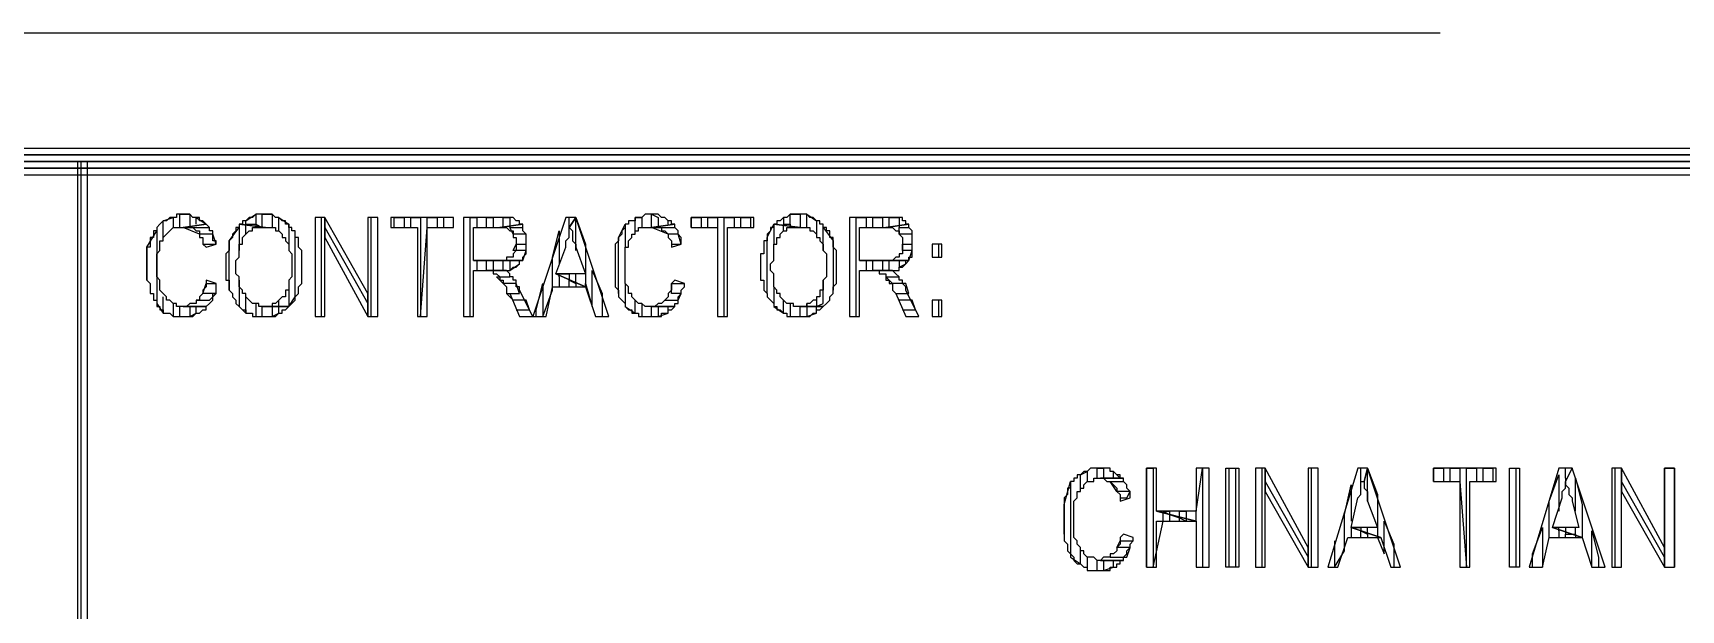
# Model space of a CAD drawing. Extents: x 0 to 594, y 0 to 420.
# Drawn here: x 492.55 to 542.5, y 51.4 to 68.9 of the extents above; entities that cross this region are included whole.
import ezdxf

# ---------------------------------------------------------------- set-up
doc = ezdxf.new("R2010")
doc.units = 0

msp = doc.modelspace()

# ---------------------------------------------------------------- linework, layer by layer
at = {"layer": 'GT_1', "flags": 128}
for points in [[(477.8, 68.9), (535.2, 68.9)], [(584, 64.6), (584, 65.4), (404, 65.4), (404, 64.6), (584, 64.6)], [(404, 65.4), (404, 64.6), (584, 64.6), (584, 65.4), (404, 65.4)], [(584, 65.2), (404, 65.2), (404, 65), (584, 65), (584, 64.8), (404, 64.8)], [(404, 64.8), (584, 64.8), (584, 65), (404, 65), (404, 65.2), (584, 65.2)], [(404, 65), (584, 65)], [(494.2, 65), (493.9, 65), (493.9, 45.6), (494.2, 45.6), (494.2, 65)], [(494, 65), (494, 45.6)], [(514, 65), (584, 65)], [(497.1, 63.4), (497.1, 63.4), (497.1, 63.4), (497, 63.4), (496.9, 63.4), (496.9, 63.3), (496.8, 63.3), (496.7, 63.3), (496.7, 63.3), (496.6, 63.2), (496.5, 63.2), (496.5, 63.2), (496.4, 63.1), (496.4, 63.1), (496.3, 63), (496.3, 62.9), (496.2, 62.9), (496.2, 62.8), (496.2, 62.7), (496.1, 62.7), (496.1, 62.6), (496.1, 62.5), (496.1, 62.4), (496, 62.4), (496, 62.3), (496, 62.2), (496, 62.1), (496, 62), (496, 61.9), (496, 61.9), (496, 61.8), (496, 61.7), (496, 61.6), (496, 61.5), (496, 61.4), (496, 61.4), (496.1, 61.3), (496.1, 61.2), (496.1, 61.1), (496.1, 61.1), (496.1, 61), (496.2, 61), (496.2, 60.9), (496.2, 60.8), (496.3, 60.8), (496.3, 60.7), (496.3, 60.6), (496.4, 60.6), (496.4, 60.5), (496.5, 60.5), (496.5, 60.4), (496.6, 60.4), (496.7, 60.4), (496.7, 60.4), (496.8, 60.3), (496.8, 60.3), (496.9, 60.3), (497, 60.3), (497, 60.3), (497.1, 60.3), (497.2, 60.3), (497.2, 60.3), (497.3, 60.3), (497.4, 60.3), (497.4, 60.3), (497.5, 60.4), (497.5, 60.4), (497.6, 60.4), (497.7, 60.5), (497.7, 60.5), (497.8, 60.5), (497.8, 60.6), (497.1, 60.6), (497.1, 60.6), (497, 60.6), (496.9, 60.6), (496.9, 60.7), (496.8, 60.7), (496.8, 60.7), (496.7, 60.8), (496.6, 60.8), (496.6, 60.8), (496.6, 60.9), (496.5, 61), (496.5, 61), (496.4, 61.1), (496.4, 61.2), (496.4, 61.2), (496.4, 61.3), (496.4, 61.3), (496.4, 61.4), (496.3, 61.5), (496.3, 61.6), (496.3, 61.7), (496.3, 61.8), (496.3, 61.9), (496.3, 61.9), (496.3, 62), (496.3, 62.1), (496.3, 62.2), (496.4, 62.3), (496.4, 62.4), (496.4, 62.4), (496.4, 62.5), (496.4, 62.6), (496.5, 62.6), (496.5, 62.7), (496.6, 62.8), (496.6, 62.8), (496.7, 62.9), (496.7, 62.9), (496.7, 62.9), (496.8, 63), (496.9, 63), (496.9, 63), (497, 63), (497.1, 63), (497.1, 63), (497.8, 63.1), (497.8, 63.1), (497.7, 63.2), (497.7, 63.2), (497.6, 63.2), (497.6, 63.3), (497.5, 63.3), (497.5, 63.3), (497.4, 63.3), (497.3, 63.4), (497.3, 63.4), (497.2, 63.4), (497.1, 63.4)], [(496.5, 62.7), (496.5, 63.2), (496.8, 63.3), (496.8, 63)], [(497, 63), (497, 63.4), (497.3, 63.4), (497.3, 63)], [(497.8, 63.1), (497.1, 63), (497.2, 63), (497.2, 63), (497.3, 63), (497.4, 63), (497.4, 63), (497.5, 62.9), (497.5, 62.9), (497.6, 62.9), (497.6, 62.8), (497.6, 62.7), (497.7, 62.7), (497.7, 62.6), (497.7, 62.5), (497.8, 62.4), (498.1, 62.5), (498.1, 62.6), (498, 62.6), (498, 62.7), (498, 62.8), (498, 62.9), (497.9, 62.9), (497.9, 63), (497.8, 63.1)], [(497.7, 62.5), (498.1, 62.5), (498, 62.8), (497.6, 62.8), (497.1, 63), (497.9, 63)], [(497.5, 63.1), (497.5, 63.3), (497.8, 63.1), (497.8, 63.1)], [(498.8, 63.1), (498.8, 63), (498.7, 63), (498.7, 62.9), (498.7, 62.9), (498.6, 62.8), (498.6, 62.8), (498.6, 62.7), (498.5, 62.6), (498.5, 62.6), (498.5, 62.5), (498.5, 62.4), (498.5, 62.3), (498.4, 62.2), (498.4, 62.2), (498.4, 62.1), (498.4, 62), (498.4, 61.9), (498.4, 61.8), (498.4, 61.8), (498.4, 61.7), (498.4, 61.6), (498.4, 61.5), (498.4, 61.4), (498.5, 61.4), (498.5, 61.3), (498.5, 61.2), (498.5, 61.1), (498.6, 61), (498.6, 61), (498.6, 60.9), (498.7, 60.8), (498.7, 60.8), (498.7, 60.7), (498.8, 60.6), (498.8, 60.6), (498.9, 60.5), (499, 60.5), (499, 60.5), (499, 60.4), (499.1, 60.4), (499.2, 60.4), (499.2, 60.3), (499.3, 60.3), (499.4, 60.3), (499.4, 60.3), (499.5, 60.3), (499.6, 60.3), (499.6, 60.3), (499.7, 60.3), (499.8, 60.3), (499.8, 60.3), (499.9, 60.3), (500, 60.4), (500, 60.4), (500.1, 60.4), (500.1, 60.5), (500.2, 60.5), (500.2, 60.5), (500.3, 60.6), (500.3, 60.6), (499.6, 60.6), (499.5, 60.6), (499.4, 60.6), (499.4, 60.7), (499.3, 60.7), (499.2, 60.7), (499.2, 60.7), (499.1, 60.8), (499.1, 60.8), (499, 60.9), (499, 60.9), (499, 61), (498.9, 61), (498.9, 61.1), (498.9, 61.1), (498.8, 61.2), (498.8, 61.3), (498.8, 61.4), (498.8, 61.4), (498.8, 61.5), (498.7, 61.6), (498.7, 61.7), (498.7, 61.8), (498.7, 61.9), (498.7, 62), (498.8, 62.1), (498.8, 62.2), (498.8, 62.2), (498.8, 62.3), (498.8, 62.4), (498.8, 62.5), (498.9, 62.5), (498.9, 62.6), (498.9, 62.7), (498.9, 62.7), (499, 62.8), (499, 62.8), (499.1, 62.9), (499.1, 62.9), (499.2, 62.9), (499.2, 63), (499.3, 63), (499.4, 63), (499.4, 63), (499.5, 63), (499.6, 63), (498.8, 63.1)], [(498.5, 61.1), (498.5, 62.6), (498.8, 63), (498.8, 62.3)], [(499.6, 63.4), (499.5, 63.4), (499.4, 63.4), (499.3, 63.4), (499.3, 63.4), (499.2, 63.3), (499.2, 63.3), (499.1, 63.3), (499, 63.2), (499, 63.2), (498.9, 63.2), (498.9, 63.1), (498.8, 63.1), (499.6, 63), (499.6, 63), (499.7, 63), (499.8, 63), (499.8, 63), (499.9, 63), (499.9, 62.9), (500, 62.9), (500, 62.9), (500.1, 62.8), (500.1, 62.7), (500.2, 62.7), (500.2, 62.6), (500.3, 62.5), (500.3, 62.5), (500.3, 62.4), (500.3, 62.3), (500.3, 62.3), (500.4, 62.2), (500.4, 62.1), (500.4, 62), (500.4, 61.9), (500.4, 61.8), (500.4, 61.8), (500.4, 61.7), (500.4, 61.6), (500.4, 61.5), (500.3, 61.4), (500.3, 61.3), (500.3, 61.3), (500.3, 61.2), (500.3, 61.1), (500.2, 61.1), (500.2, 61), (500.2, 60.9), (500.1, 60.9), (500.1, 60.9), (500, 60.8), (500, 60.8), (499.9, 60.7), (499.9, 60.7), (499.8, 60.7), (499.8, 60.6), (499.7, 60.6), (499.6, 60.6), (499.6, 60.6), (500.3, 60.6), (500.4, 60.7), (500.4, 60.7), (500.5, 60.8), (500.5, 60.9), (500.5, 60.9), (500.6, 61), (500.6, 61), (500.6, 61.1), (500.6, 61.2), (500.6, 61.2), (500.7, 61.3), (500.7, 61.4), (500.7, 61.5), (500.7, 61.6), (500.7, 61.7), (500.7, 61.7), (500.7, 61.8), (500.7, 61.9), (500.7, 62), (500.7, 62.1), (500.7, 62.2), (500.7, 62.3), (500.7, 62.3), (500.6, 62.4), (500.6, 62.5), (500.6, 62.6), (500.6, 62.6), (500.6, 62.7), (500.5, 62.7), (500.5, 62.8), (500.5, 62.9), (500.4, 62.9), (500.4, 63), (500.3, 63), (500.3, 63.1), (500.2, 63.1), (500.2, 63.2), (500.1, 63.2), (500.1, 63.2), (500, 63.3), (500, 63.3), (499.9, 63.3), (499.8, 63.4), (499.8, 63.4), (499.7, 63.4), (499.6, 63.4), (499.6, 63.4)], [(499, 63.1), (499, 63.2), (499.3, 63.4), (499.3, 63.1), (499.5, 63), (499.5, 63.4), (499.8, 63.4), (499.8, 63)], [(499, 62.8), (499, 63.1), (499.3, 63.1), (499.3, 63)], [(500, 62.9), (500, 63.3), (500.3, 63.1), (500.3, 62.5)], [(501.4, 63.3), (501.1, 63.3), (501.1, 60.3), (501.4, 60.3), (501.4, 62.7), (501.4, 63.3)], [(501.3, 60.3), (501.3, 63.3)], [(501.4, 63.3), (501.4, 62.7), (502.7, 60.3), (502.7, 61), (501.4, 63.3)], [(501.4, 63), (502.7, 60.7)], [(503, 63.3), (502.7, 63.3), (502.7, 61), (502.7, 60.3), (503, 60.3), (503, 63.3)], [(502.8, 60.3), (502.8, 63.3)], [(505.3, 63.3), (503.4, 63.3), (503.4, 63), (504.2, 63), (504.2, 60.3), (504.5, 60.3), (504.5, 63), (505.3, 63), (505.3, 63.3)], [(503.5, 63), (503.5, 63.3), (503.8, 63.3), (503.8, 63), (504, 63), (504, 63.3), (504.3, 63.3), (504.3, 60.3), (504.5, 63), (504.5, 63.3), (504.8, 63.3), (504.8, 63), (505, 63), (505, 63.3)], [(506.7, 63.3), (505.6, 63.3), (505.6, 60.3), (505.9, 60.3), (505.9, 61.7), (506.3, 61.7), (506.8, 61.7), (506.9, 61.7), (507, 61.7), (507, 61.7), (507.1, 61.8), (507.2, 61.8), (507.2, 61.8), (507.3, 61.9), (507.3, 61.9), (507.3, 62), (507.4, 62), (505.9, 62), (505.9, 63), (506.7, 63), (507.4, 63.1), (507.3, 63.1), (507.3, 63.2), (507.2, 63.2), (507.1, 63.3), (507.1, 63.3), (507, 63.3), (507, 63.3), (506.9, 63.3), (506.8, 63.3), (506.7, 63.3), (506.7, 63.3)], [(505.8, 60.3), (505.8, 63.3), (506, 63.3), (506, 63)], [(507.4, 63.1), (506.7, 63), (506.7, 63), (506.8, 63), (506.8, 63), (506.9, 63), (507, 62.9), (507, 62.9), (507.1, 62.9), (507.1, 62.8), (507.1, 62.7), (507.2, 62.7), (507.2, 62.6), (507.2, 62.5), (507.2, 62.5), (507.2, 62.4), (507.2, 62.3), (507.1, 62.2), (507.1, 62.2), (507.1, 62.1), (507, 62.1), (506.9, 62.1), (506.9, 62), (506.8, 62), (506.7, 62), (506.7, 62), (506.6, 62), (505.9, 62), (507.4, 62), (507.4, 62.1), (507.4, 62.1), (507.5, 62.2), (507.5, 62.3), (507.5, 62.3), (507.5, 62.4), (507.5, 62.5), (507.5, 62.6), (507.5, 62.7), (507.5, 62.7), (507.5, 62.8), (507.4, 62.9), (507.4, 63), (507.4, 63), (507.4, 63.1)], [(506.3, 63), (506.3, 63.3), (506.5, 63.3), (506.5, 63)], [(506.8, 63), (506.8, 63.3), (507, 63.3), (507, 63)], [(506.9, 62), (507.4, 62), (507.5, 62.3), (507.1, 62.3), (507.2, 62.5), (507.5, 62.5), (507.5, 62.8), (507.1, 62.8), (507, 63), (507.4, 63)], [(507.3, 63.1), (507.3, 63.2)], [(509, 63.3), (508.7, 63.3), (507.7, 60.3), (508.1, 60.3), (508.3, 61.2), (509.3, 61.2), (508.4, 61.6), (508.7, 62.4), (508.7, 62.5), (508.7, 62.5), (508.7, 62.6), (508.8, 62.7), (508.8, 62.8), (508.8, 62.9), (508.8, 62.9), (508.8, 63), (509, 63.3)], [(509, 63.3), (508.8, 63), (508.8, 63), (508.9, 62.9), (508.9, 62.8), (508.9, 62.7), (508.9, 62.7), (508.9, 62.6), (509, 62.5), (509, 62.4), (509.3, 61.6), (508.4, 61.6), (509.3, 61.2), (509.6, 60.3), (510, 60.3), (509, 63.3)], [(508.8, 62.8), (508.8, 63.3)], [(509, 62.3), (509, 63.3), (509.3, 62.5), (509.3, 61.3), (509.5, 60.6), (509.5, 61.7), (509.8, 61), (509.8, 60.3)], [(511.3, 63.4), (511.2, 63.4), (511.1, 63.4), (511.1, 63.4), (511, 63.3), (510.9, 63.3), (510.9, 63.3), (510.8, 63.3), (510.8, 63.2), (510.7, 63.2), (510.6, 63.2), (510.6, 63.1), (510.5, 63.1), (510.5, 63), (510.4, 62.9), (510.4, 62.9), (510.4, 62.8), (510.3, 62.7), (510.3, 62.7), (510.3, 62.6), (510.2, 62.5), (510.2, 62.4), (510.2, 62.4), (510.2, 62.3), (510.2, 62.2), (510.2, 62.1), (510.2, 62), (510.2, 61.9), (510.2, 61.9), (510.2, 61.8), (510.2, 61.7), (510.2, 61.6), (510.2, 61.5), (510.2, 61.4), (510.2, 61.4), (510.2, 61.3), (510.2, 61.2), (510.3, 61.1), (510.3, 61.1), (510.3, 61), (510.3, 61), (510.3, 60.9), (510.4, 60.8), (510.4, 60.8), (510.5, 60.7), (510.5, 60.6), (510.5, 60.6), (510.6, 60.5), (510.7, 60.5), (510.7, 60.4), (510.8, 60.4), (510.8, 60.4), (510.9, 60.4), (510.9, 60.3), (511, 60.3), (511.1, 60.3), (511.1, 60.3), (511.2, 60.3), (511.3, 60.3), (511.3, 60.3), (511.4, 60.3), (511.4, 60.3), (511.5, 60.3), (511.6, 60.3), (511.6, 60.4), (511.7, 60.4), (511.8, 60.4), (511.8, 60.5), (511.9, 60.5), (511.9, 60.5), (512, 60.6), (511.3, 60.6), (511.2, 60.6), (511.2, 60.6), (511.1, 60.6), (511, 60.7), (511, 60.7), (510.9, 60.7), (510.8, 60.8), (510.8, 60.8), (510.8, 60.8), (510.7, 60.9), (510.7, 61), (510.6, 61), (510.6, 61.1), (510.6, 61.2), (510.6, 61.2), (510.5, 61.3), (510.5, 61.3), (510.5, 61.4), (510.5, 61.5), (510.5, 61.6), (510.5, 61.7), (510.5, 61.8), (510.5, 61.9), (510.5, 61.9), (510.5, 62), (510.5, 62.1), (510.5, 62.2), (510.5, 62.3), (510.5, 62.4), (510.6, 62.4), (510.6, 62.5), (510.6, 62.6), (510.6, 62.6), (510.7, 62.7), (510.7, 62.8), (510.8, 62.8), (510.8, 62.9), (510.8, 62.9), (510.9, 62.9), (510.9, 63), (511, 63), (511.1, 63), (511.1, 63), (511.2, 63), (511.3, 63), (512, 63.1), (511.9, 63.1), (511.9, 63.2), (511.9, 63.2), (511.8, 63.2), (511.7, 63.3), (511.7, 63.3), (511.6, 63.3), (511.6, 63.3), (511.5, 63.4), (511.4, 63.4), (511.4, 63.4), (511.3, 63.4)], [(510.3, 61), (510.3, 62.7), (510.5, 63.1), (510.5, 62.4)], [(510.8, 62.9), (510.8, 63.3), (511, 63.3), (511, 63)], [(511.3, 63), (511.3, 63.4), (511.5, 63.3), (511.5, 63)], [(512, 63.1), (511.3, 63), (511.3, 63), (511.4, 63), (511.5, 63), (511.5, 63), (511.6, 63), (511.6, 62.9), (511.7, 62.9), (511.7, 62.9), (511.8, 62.8), (511.8, 62.7), (511.8, 62.7), (511.9, 62.6), (511.9, 62.5), (511.9, 62.4), (512.2, 62.5), (512.2, 62.6), (512.2, 62.6), (512.2, 62.7), (512.1, 62.8), (512.1, 62.9), (512.1, 62.9), (512, 63), (512, 63.1)], [(511.9, 62.5), (512.2, 62.5), (512.1, 62.8), (511.8, 62.8), (511.3, 63), (512, 63)], [(511.8, 63.1), (511.8, 63.2)], [(512.5, 63), (512.5, 63.3), (512.8, 63.3), (512.8, 63), (513, 63), (513, 63.3), (513.3, 63.3), (513.3, 60.3), (513.5, 60.3), (513.5, 63.3), (513.8, 63.3), (513.8, 63), (514, 63), (514, 63.3), (514.3, 63.3), (514.3, 63)], [(514.4, 63.3), (512.5, 63.3), (512.5, 63), (513.3, 63), (513.3, 60.3), (513.6, 60.3), (513.6, 63), (514.4, 63), (514.4, 63.3)], [(515, 63.1), (515, 63), (514.9, 63), (514.9, 62.9), (514.9, 62.9), (514.8, 62.8), (514.8, 62.8), (514.8, 62.7), (514.8, 62.6), (514.7, 62.6), (514.7, 62.5), (514.7, 62.4), (514.7, 62.3), (514.7, 62.2), (514.6, 62.2), (514.6, 62.1), (514.6, 62), (514.6, 61.9), (514.6, 61.8), (514.6, 61.8), (514.6, 61.7), (514.6, 61.6), (514.6, 61.5), (514.6, 61.4), (514.7, 61.4), (514.7, 61.3), (514.7, 61.2), (514.7, 61.1), (514.8, 61), (514.8, 61), (514.8, 60.9), (514.9, 60.8), (514.9, 60.8), (515, 60.7), (515, 60.6), (515.1, 60.6), (515.1, 60.5), (515.2, 60.5), (515.2, 60.5), (515.3, 60.4), (515.3, 60.4), (515.4, 60.4), (515.4, 60.3), (515.5, 60.3), (515.6, 60.3), (515.6, 60.3), (515.7, 60.3), (515.8, 60.3), (515.8, 60.3), (515.8, 60.3), (515.9, 60.3), (516, 60.3), (516, 60.3), (516.1, 60.3), (516.2, 60.4), (516.2, 60.4), (516.3, 60.4), (516.3, 60.5), (516.4, 60.5), (516.4, 60.5), (516.5, 60.6), (516.5, 60.6), (515.8, 60.6), (515.7, 60.6), (515.6, 60.6), (515.6, 60.7), (515.5, 60.7), (515.4, 60.7), (515.4, 60.7), (515.3, 60.8), (515.3, 60.8), (515.2, 60.9), (515.2, 60.9), (515.2, 61), (515.1, 61), (515.1, 61.1), (515.1, 61.1), (515, 61.2), (515, 61.3), (515, 61.4), (515, 61.4), (515, 61.5), (515, 61.6), (514.9, 61.7), (514.9, 61.8), (514.9, 61.9), (515, 62), (515, 62.1), (515, 62.2), (515, 62.2), (515, 62.3), (515, 62.4), (515, 62.5), (515.1, 62.5), (515.1, 62.6), (515.1, 62.7), (515.2, 62.7), (515.2, 62.8), (515.2, 62.8), (515.3, 62.9), (515.3, 62.9), (515.4, 62.9), (515.4, 63), (515.5, 63), (515.6, 63), (515.6, 63), (515.7, 63), (515.8, 63), (515, 63.1)], [(514.8, 61), (514.8, 62.7), (515, 63.1), (515, 62.5)], [(515.8, 63.4), (515.7, 63.4), (515.6, 63.4), (515.6, 63.4), (515.5, 63.4), (515.4, 63.3), (515.4, 63.3), (515.3, 63.3), (515.2, 63.2), (515.2, 63.2), (515.1, 63.2), (515.1, 63.1), (515, 63.1), (515.8, 63), (515.8, 63), (515.9, 63), (516, 63), (516, 63), (516.1, 63), (516.1, 62.9), (516.2, 62.9), (516.2, 62.9), (516.3, 62.8), (516.3, 62.7), (516.4, 62.7), (516.4, 62.6), (516.5, 62.5), (516.5, 62.5), (516.5, 62.4), (516.5, 62.3), (516.5, 62.3), (516.6, 62.2), (516.6, 62.1), (516.6, 62), (516.6, 61.9), (516.6, 61.8), (516.6, 61.8), (516.6, 61.7), (516.6, 61.6), (516.6, 61.5), (516.5, 61.4), (516.5, 61.3), (516.5, 61.3), (516.5, 61.2), (516.5, 61.1), (516.4, 61.1), (516.4, 61), (516.4, 60.9), (516.3, 60.9), (516.3, 60.9), (516.3, 60.8), (516.2, 60.8), (516.1, 60.7), (516.1, 60.7), (516, 60.7), (516, 60.6), (515.9, 60.6), (515.8, 60.6), (515.8, 60.6), (516.5, 60.6), (516.6, 60.7), (516.6, 60.7), (516.7, 60.8), (516.7, 60.9), (516.7, 60.9), (516.8, 61), (516.8, 61), (516.8, 61.1), (516.8, 61.2), (516.8, 61.2), (516.9, 61.3), (516.9, 61.4), (516.9, 61.5), (516.9, 61.6), (516.9, 61.7), (516.9, 61.7), (516.9, 61.8), (516.9, 61.9), (516.9, 62), (516.9, 62.1), (516.9, 62.2), (516.9, 62.3), (516.9, 62.3), (516.8, 62.4), (516.8, 62.5), (516.8, 62.6), (516.8, 62.6), (516.8, 62.7), (516.7, 62.7), (516.7, 62.8), (516.7, 62.9), (516.6, 62.9), (516.6, 63), (516.5, 63), (516.5, 63.1), (516.4, 63.1), (516.4, 63.2), (516.3, 63.2), (516.3, 63.2), (516.2, 63.3), (516.2, 63.3), (516.1, 63.3), (516, 63.4), (516, 63.4), (515.9, 63.4), (515.8, 63.4), (515.8, 63.4)], [(515.3, 63.3), (515.3, 63.1), (515.5, 63.1), (515.5, 63.4), (515.8, 63.4), (515.8, 63)], [(515.3, 62.9), (515.3, 63.1), (515.5, 63.1), (515.5, 63)], [(516, 63), (516, 63.4), (516.3, 63.2), (516.3, 62.8)], [(516.5, 62.3), (516.5, 63), (516.8, 62.6), (516.8, 61.1)], [(518.4, 63.3), (517.3, 63.3), (517.3, 60.3), (517.6, 60.3), (517.6, 61.7), (518, 61.7), (518.6, 61.7), (518.6, 61.7), (518.7, 61.7), (518.8, 61.7), (518.8, 61.8), (518.9, 61.8), (518.9, 61.8), (519, 61.9), (519, 61.9), (519.1, 62), (517.6, 62), (517.6, 63), (518.4, 63), (519.1, 63.1), (519, 63.1), (519, 63.2), (518.9, 63.2), (518.9, 63.3), (518.9, 63.3), (518.8, 63.3), (518.8, 63.3), (518.7, 63.3), (518.6, 63.3), (518.6, 63.3), (518.5, 63.3), (518.4, 63.3)], [(517.5, 60.3), (517.5, 63.3), (517.8, 63.3), (517.8, 63)], [(519.1, 63.1), (518.4, 63), (518.4, 63), (518.5, 63), (518.6, 63), (518.6, 63), (518.7, 62.9), (518.8, 62.9), (518.8, 62.9), (518.8, 62.8), (518.9, 62.7), (518.9, 62.7), (518.9, 62.6), (518.9, 62.5), (518.9, 62.5), (518.9, 62.4), (518.9, 62.3), (518.9, 62.2), (518.8, 62.2), (518.8, 62.1), (518.7, 62.1), (518.7, 62.1), (518.6, 62), (518.5, 62), (518.5, 62), (518.4, 62), (518.3, 62), (517.6, 62), (519.1, 62), (519.1, 62.1), (519.2, 62.1), (519.2, 62.2), (519.2, 62.3), (519.2, 62.3), (519.2, 62.4), (519.2, 62.5), (519.2, 62.6), (519.2, 62.7), (519.2, 62.7), (519.2, 62.8), (519.2, 62.9), (519.1, 63), (519.1, 63), (519.1, 63.1)], [(518, 63), (518, 63.3), (518.3, 63.3), (518.3, 63)], [(518.5, 63), (518.5, 63.3), (518.8, 63.3), (518.8, 63)], [(518.6, 62), (519.1, 62), (519.2, 62.3), (518.9, 62.3), (518.9, 62.5), (519.2, 62.5), (519.2, 62.8), (518.8, 62.8), (518.8, 63), (519.1, 63)], [(519, 63.1), (519, 63.1)], [(496, 61.4), (496, 62.4), (496.3, 62.9), (496.3, 60.7), (496.5, 60.4), (496.5, 60.9)], [(500.3, 61.2), (500.3, 60.6), (500.5, 60.9), (500.5, 62.7)], [(507.8, 60.3), (507.8, 60.5), (508, 61.3), (508, 60.3), (508.3, 61.1), (508.3, 62.1), (508.5, 62.9), (508.5, 61.9)], [(520.1, 62.5), (519.8, 62.5), (519.8, 62.1), (520.1, 62.1), (520.1, 62.5)], [(520, 62.5), (520, 62.1)], [(506, 62), (506, 61.7), (506.3, 61.7), (506.3, 62)], [(506.5, 62), (506.5, 61.7), (506.8, 61.7), (506.8, 62)], [(507, 62), (507, 61.7), (507.3, 61.9), (507.3, 62)], [(517.8, 62), (517.8, 61.7), (518, 61.7), (518, 62)], [(518.3, 62), (518.3, 61.7), (518.5, 61.7), (518.5, 62)], [(518.8, 62), (518.8, 61.8), (519, 61.9), (519, 62)], [(506.8, 61.7), (506.3, 61.7), (506.3, 61.7), (506.4, 61.7), (506.5, 61.7), (506.5, 61.6), (506.5, 61.6), (506.6, 61.6), (506.7, 61.5), (506.7, 61.4), (506.8, 61.4), (506.8, 61.3), (506.8, 61.3), (506.9, 61.2), (506.9, 61.1), (506.9, 61), (507, 61), (507.3, 60.3), (507.7, 60.3), (507.3, 61.1), (507.3, 61.2), (507.2, 61.2), (507.2, 61.3), (507.2, 61.4), (507.1, 61.4), (507.1, 61.5), (507, 61.5), (507, 61.6), (507, 61.6), (506.9, 61.7), (506.8, 61.7)], [(507.2, 60.5), (507.6, 60.5), (507.5, 60.8), (507.1, 60.8), (506.9, 61), (507.3, 61), (507.2, 61.3), (506.8, 61.3), (506.6, 61.5), (507, 61.5)], [(508.5, 61.5), (508.5, 61.6), (508.8, 61.6), (508.8, 61.4), (509, 61.3), (509, 61.6)], [(508.5, 61.5), (508.5, 61.2), (508.8, 61.2), (508.8, 61.4)], [(518.6, 61.7), (518, 61.7), (518.1, 61.7), (518.1, 61.7), (518.2, 61.7), (518.2, 61.6), (518.3, 61.6), (518.3, 61.6), (518.4, 61.6), (518.4, 61.5), (518.4, 61.4), (518.5, 61.4), (518.5, 61.3), (518.6, 61.3), (518.6, 61.2), (518.6, 61.1), (518.7, 61), (518.7, 61), (519, 60.3), (519.4, 60.3), (519, 61.1), (519, 61.2), (519, 61.2), (518.9, 61.3), (518.9, 61.4), (518.8, 61.4), (518.8, 61.5), (518.8, 61.5), (518.7, 61.6), (518.7, 61.6), (518.6, 61.7), (518.6, 61.7)], [(518.9, 60.5), (519.3, 60.5), (519.2, 60.8), (518.8, 60.8), (518.7, 61), (519.1, 61), (519, 61.3), (518.6, 61.3), (518.4, 61.5), (518.8, 61.5)], [(497.8, 61.4), (497.8, 61.3), (497.8, 61.2), (497.7, 61.1), (497.7, 61.1), (497.7, 61), (497.6, 60.9), (497.6, 60.9), (497.6, 60.8), (497.5, 60.8), (497.5, 60.7), (497.4, 60.7), (497.4, 60.7), (497.3, 60.7), (497.2, 60.6), (497.2, 60.6), (497.1, 60.6), (497.8, 60.6), (497.8, 60.6), (497.9, 60.7), (497.9, 60.7), (498, 60.8), (498, 60.9), (498, 61), (498.1, 61), (498.1, 61.1), (498.1, 61.2), (498.1, 61.3), (497.8, 61.4)], [(497.5, 60.8), (497.9, 60.8), (498.1, 61), (497.7, 61), (497.8, 61.3), (498.1, 61.3)], [(498.8, 61.4), (498.8, 60.6), (499, 60.4), (499, 60.9)], [(509, 61.3), (509, 61.2), (509.3, 61.2), (509.3, 61.3)], [(510.5, 61.3), (510.5, 60.6), (510.8, 60.4), (510.8, 60.8)], [(512, 61.4), (511.9, 61.3), (511.9, 61.2), (511.9, 61.1), (511.9, 61.1), (511.8, 61), (511.8, 60.9), (511.8, 60.9), (511.7, 60.8), (511.7, 60.8), (511.6, 60.7), (511.6, 60.7), (511.5, 60.7), (511.5, 60.7), (511.4, 60.6), (511.3, 60.6), (511.3, 60.6), (512, 60.6), (512, 60.6), (512, 60.7), (512.1, 60.7), (512.1, 60.8), (512.1, 60.9), (512.2, 61), (512.2, 61), (512.2, 61.1), (512.3, 61.2), (512.3, 61.3), (512, 61.4)], [(511.7, 60.8), (512.1, 60.8), (512.2, 61), (511.9, 61), (511.9, 61.3), (512.3, 61.3)], [(515, 61.2), (515, 60.6), (515.3, 60.4), (515.3, 60.8)], [(516.3, 60.8), (516.3, 60.6), (516.5, 60.7), (516.5, 61.4)], [(496.8, 60.7), (496.8, 60.3), (497, 60.3), (497, 60.6)], [(497.3, 60.6), (497.3, 60.3), (497.5, 60.4), (497.5, 60.6)], [(499.3, 60.7), (499.3, 60.3), (499.5, 60.3), (499.5, 60.6), (499.8, 60.6), (499.8, 60.3), (500, 60.4), (500, 60.6), (500.3, 60.6), (500.3, 60.6)], [(499.8, 60.7), (499.8, 60.6), (500, 60.6), (500, 60.8)], [(511, 60.7), (511, 60.3), (511.3, 60.3), (511.3, 60.6)], [(511.5, 60.6), (511.5, 60.3), (511.8, 60.4), (511.8, 60.6)], [(515.5, 60.7), (515.5, 60.3), (515.8, 60.3), (515.8, 60.6), (516, 60.6), (516, 60.3), (516.3, 60.4), (516.3, 60.6)], [(516, 60.6), (516, 60.7)], [(520.1, 60.8), (519.8, 60.8), (519.8, 60.3), (520.1, 60.3), (520.1, 60.8)], [(520, 60.8), (520, 60.3)], [(524.9, 55.7), (524.8, 55.7), (524.7, 55.7), (524.7, 55.7), (524.6, 55.7), (524.5, 55.6), (524.5, 55.6), (524.4, 55.6), (524.4, 55.6), (524.3, 55.5), (524.2, 55.5), (524.2, 55.4), (524.1, 55.4), (524.1, 55.3), (524, 55.3), (524, 55.2), (524, 55.1), (523.9, 55.1), (523.9, 55), (523.9, 54.9), (523.8, 54.8), (523.8, 54.8), (523.8, 54.7), (523.8, 54.6), (523.8, 54.5), (523.8, 54.4), (523.8, 54.4), (523.8, 54.3), (523.8, 54.2), (523.8, 54.1), (523.8, 54), (523.8, 53.9), (523.8, 53.8), (523.8, 53.8), (523.8, 53.7), (523.8, 53.6), (523.8, 53.5), (523.9, 53.4), (523.9, 53.4), (523.9, 53.3), (523.9, 53.2), (524, 53.1), (524, 53.1), (524.1, 53), (524.1, 52.9), (524.1, 52.9), (524.2, 52.8), (524.3, 52.8), (524.3, 52.8), (524.4, 52.7), (524.4, 52.7), (524.5, 52.7), (524.5, 52.6), (524.6, 52.6), (524.7, 52.6), (524.7, 52.6), (524.8, 52.6), (524.9, 52.6), (524.9, 52.6), (525, 52.6), (525, 52.6), (525.1, 52.6), (525.2, 52.6), (525.2, 52.7), (525.3, 52.7), (525.4, 52.7), (525.4, 52.8), (525.5, 52.8), (525.5, 52.9), (525.6, 52.9), (524.9, 52.9), (524.8, 52.9), (524.8, 52.9), (524.7, 53), (524.6, 53), (524.6, 53), (524.5, 53), (524.4, 53.1), (524.4, 53.1), (524.4, 53.2), (524.3, 53.2), (524.3, 53.3), (524.2, 53.4), (524.2, 53.4), (524.2, 53.5), (524.1, 53.6), (524.1, 53.7), (524.1, 53.7), (524.1, 53.8), (524.1, 53.9), (524.1, 54), (524.1, 54.1), (524.1, 54.2), (524.1, 54.3), (524.1, 54.3), (524.1, 54.4), (524.1, 54.5), (524.1, 54.6), (524.1, 54.7), (524.2, 54.8), (524.2, 54.8), (524.2, 54.9), (524.2, 55), (524.3, 55), (524.3, 55.1), (524.4, 55.1), (524.4, 55.2), (524.4, 55.2), (524.5, 55.3), (524.5, 55.3), (524.6, 55.3), (524.7, 55.3), (524.7, 55.4), (524.8, 55.4), (524.9, 55.4), (525.6, 55.4), (525.5, 55.4), (525.5, 55.5), (525.5, 55.5), (525.4, 55.5), (525.3, 55.6), (525.3, 55.6), (525.2, 55.6), (525.2, 55.7), (525.1, 55.7), (525, 55.7), (525, 55.7), (524.9, 55.7)], [(524.3, 55), (524.3, 55.5), (524.5, 55.6), (524.5, 55.3)], [(524.8, 55.4), (524.8, 55.7), (525, 55.7), (525, 55.4)], [(525.3, 55.4), (525.3, 55.6), (525.5, 55.4), (525.5, 55.4)], [(526.3, 52.7), (526.3, 55.7), (526.5, 55.7), (526.5, 52.7), (526.8, 54.1), (526.8, 54.4), (527, 54.3), (527, 54.1), (527.3, 54.1), (527.3, 54.2), (527.5, 54.1), (527.5, 54.1), (527.8, 54.1), (527.8, 54.1)], [(526.6, 55.7), (526.3, 55.7), (526.3, 52.7), (526.6, 52.7), (526.6, 54.1), (527.8, 54.1), (526.6, 54.4), (526.6, 55.7)], [(528.2, 55.7), (527.8, 55.7), (527.8, 54.4), (526.6, 54.4), (527.8, 54.1), (527.8, 52.7), (528.2, 52.7), (528.2, 55.7)], [(526.8, 54.4), (526.8, 54.4), (527, 54.4), (527, 54.3), (527.3, 54.2), (527.3, 54.4), (527.5, 54.4), (527.5, 54.1), (527.8, 54.1), (527.8, 54.4), (528, 55.7), (528, 52.7)], [(528.7, 52.7), (528.7, 55.7), (529.1, 55.7), (529.1, 52.7), (528.7, 52.7)], [(528.8, 52.7), (528.8, 55.7), (529, 55.7), (529, 52.7)], [(529.9, 55.7), (529.6, 55.7), (529.6, 52.7), (529.9, 52.7), (529.9, 55), (529.9, 55.7)], [(529.8, 52.7), (529.8, 55.7)], [(529.9, 55.7), (529.9, 55), (531.2, 52.7), (531.2, 53.3), (529.9, 55.7)], [(531.5, 55.7), (531.2, 55.7), (531.2, 53.3), (531.2, 52.7), (531.5, 52.7), (531.5, 55.7)], [(531.3, 52.7), (531.3, 55.7)], [(533, 55.7), (532.7, 55.7), (531.8, 52.7), (532.1, 52.7), (532.4, 53.6), (533.4, 53.6), (532.5, 53.9), (532.7, 54.8), (532.8, 54.9), (532.8, 54.9), (532.8, 55), (532.8, 55.1), (532.8, 55.2), (532.8, 55.3), (532.9, 55.3), (533, 55.7)], [(533, 55.7), (532.9, 55.3), (532.9, 55.3), (532.9, 55.2), (532.9, 55.1), (532.9, 55.1), (533, 55), (533, 54.9), (533, 54.8), (533, 54.7), (533.3, 53.9), (532.5, 53.9), (533.4, 53.6), (533.7, 52.7), (534, 52.7), (533, 55.7)], [(532.8, 55), (532.8, 55.7)], [(533, 54.7), (533, 55.7), (533.3, 54.9), (533.3, 53.6), (533.5, 53.1), (533.5, 54.1), (533.8, 53.4), (533.8, 52.7)], [(535, 55.3), (535, 55.7), (535.3, 55.7), (535.3, 55.3), (535.5, 55.3), (535.5, 55.7), (535.8, 55.7), (535.8, 55.3), (536, 52.7), (536, 55.7), (536.3, 55.7), (536.3, 55.3), (536.5, 55.3), (536.5, 55.7), (536.8, 55.7), (536.8, 55.3)], [(536.9, 55.7), (535, 55.7), (535, 55.3), (535.8, 55.3), (535.8, 52.7), (536.1, 52.7), (536.1, 55.3), (536.9, 55.3), (536.9, 55.7)], [(537.3, 52.7), (537.3, 55.7), (537.6, 55.7), (537.6, 52.7), (537.3, 52.7)], [(537.5, 52.7), (537.5, 55.7)], [(539.2, 55.7), (538.8, 55.7), (537.9, 52.7), (538.3, 52.7), (538.5, 53.6), (539.5, 53.6), (538.6, 53.9), (538.9, 54.8), (538.9, 54.9), (538.9, 54.9), (538.9, 55), (539, 55.1), (539, 55.2), (539, 55.3), (539, 55.3), (539.2, 55.7)], [(538, 52.7), (538, 53.1), (538.3, 53.9), (538.3, 52.7), (538.5, 53.6), (538.5, 54.7), (538.8, 55.5), (538.8, 54.4)], [(539.2, 55.7), (539, 55.3), (539, 55.3), (539, 55.2), (539.1, 55.1), (539.1, 55.1), (539.1, 55), (539.1, 54.9), (539.2, 54.8), (539.2, 54.7), (539.4, 53.9), (538.6, 53.9), (539.5, 53.6), (539.8, 52.7), (540.2, 52.7), (539.2, 55.7)], [(539, 55.4), (539, 55.7)], [(540.7, 55.7), (540.4, 55.7), (540.4, 52.7), (540.7, 52.7), (540.7, 55), (540.7, 55.7)], [(540.5, 52.7), (540.5, 55.7)], [(540.7, 55.7), (540.7, 55), (542, 52.7), (542, 53.3), (540.7, 55.7)], [(542, 52.7), (542, 55.7), (542.3, 55.7), (542.3, 52.7)], [(542.3, 55.7), (542, 55.7), (542, 53.3), (542, 52.7), (542.3, 52.7), (542.3, 55.7)], [(523.8, 53.7), (523.8, 54.6), (524, 55.3), (524, 53), (524.3, 52.8), (524.3, 53.3)], [(525.6, 55.4), (524.9, 55.4), (524.9, 55.4), (525, 55.4), (525.1, 55.3), (525.1, 55.3), (525.2, 55.3), (525.2, 55.3), (525.3, 55.2), (525.3, 55.2), (525.4, 55.1), (525.4, 55.1), (525.4, 55), (525.5, 54.9), (525.5, 54.8), (525.5, 54.7), (525.8, 54.8), (525.8, 54.9), (525.8, 55), (525.8, 55), (525.7, 55.1), (525.7, 55.2), (525.7, 55.2), (525.6, 55.3), (525.6, 55.4)], [(525.5, 54.8), (525.7, 54.8), (525.8, 55), (525.4, 55), (525.2, 55.3), (525.6, 55.3)], [(529.9, 55.3), (531.2, 53)], [(532, 53.5), (532, 52.7), (532.3, 53.2), (532.3, 54.3), (532.5, 55.2), (532.5, 54.1)], [(539, 55.4), (539, 55.2)], [(539.3, 54.4), (539.3, 55.4), (539.5, 54.6), (539.5, 53.6), (539.8, 52.7), (539.8, 53.8), (540, 53), (540, 52.7)], [(542, 53), (540.7, 55.3)], [(525.6, 53.7), (525.6, 53.7), (525.5, 53.6), (525.5, 53.5), (525.5, 53.4), (525.5, 53.4), (525.4, 53.3), (525.4, 53.2), (525.4, 53.2), (525.3, 53.1), (525.3, 53.1), (525.2, 53.1), (525.2, 53), (525.1, 53), (525.1, 53), (525, 53), (524.9, 52.9), (524.9, 52.9), (525.6, 52.9), (525.6, 52.9), (525.6, 53), (525.7, 53.1), (525.7, 53.1), (525.7, 53.2), (525.8, 53.3), (525.8, 53.3), (525.8, 53.4), (525.9, 53.5), (525.9, 53.6), (525.6, 53.7)], [(525.2, 53), (525.7, 53), (525.8, 53.3), (525.4, 53.3), (525.5, 53.5), (525.9, 53.5)], [(532.5, 53.9), (532.5, 53.6), (532.8, 53.6), (532.8, 53.8)], [(532.5, 53.9), (532.5, 53.9), (532.8, 53.9), (532.8, 53.8), (533, 53.7), (533, 53.9)], [(533, 53.7), (533, 53.6), (533.3, 53.6), (533.3, 53.6)], [(538.8, 53.8), (538.8, 53.9)], [(538.8, 53.8), (538.8, 53.6), (539, 53.6), (539, 53.7)], [(539, 53.9), (539, 53.7), (539.3, 53.7), (539.3, 53.9)], [(539.3, 53.7), (539.3, 53.6)], [(524.5, 53), (524.5, 52.6), (524.8, 52.6), (524.8, 52.9)], [(525, 52.9), (525, 52.6), (525.3, 52.7), (525.3, 52.9)]]:
    msp.add_lwpolyline(points, dxfattribs=at)

doc.saveas('drawing.dxf')
